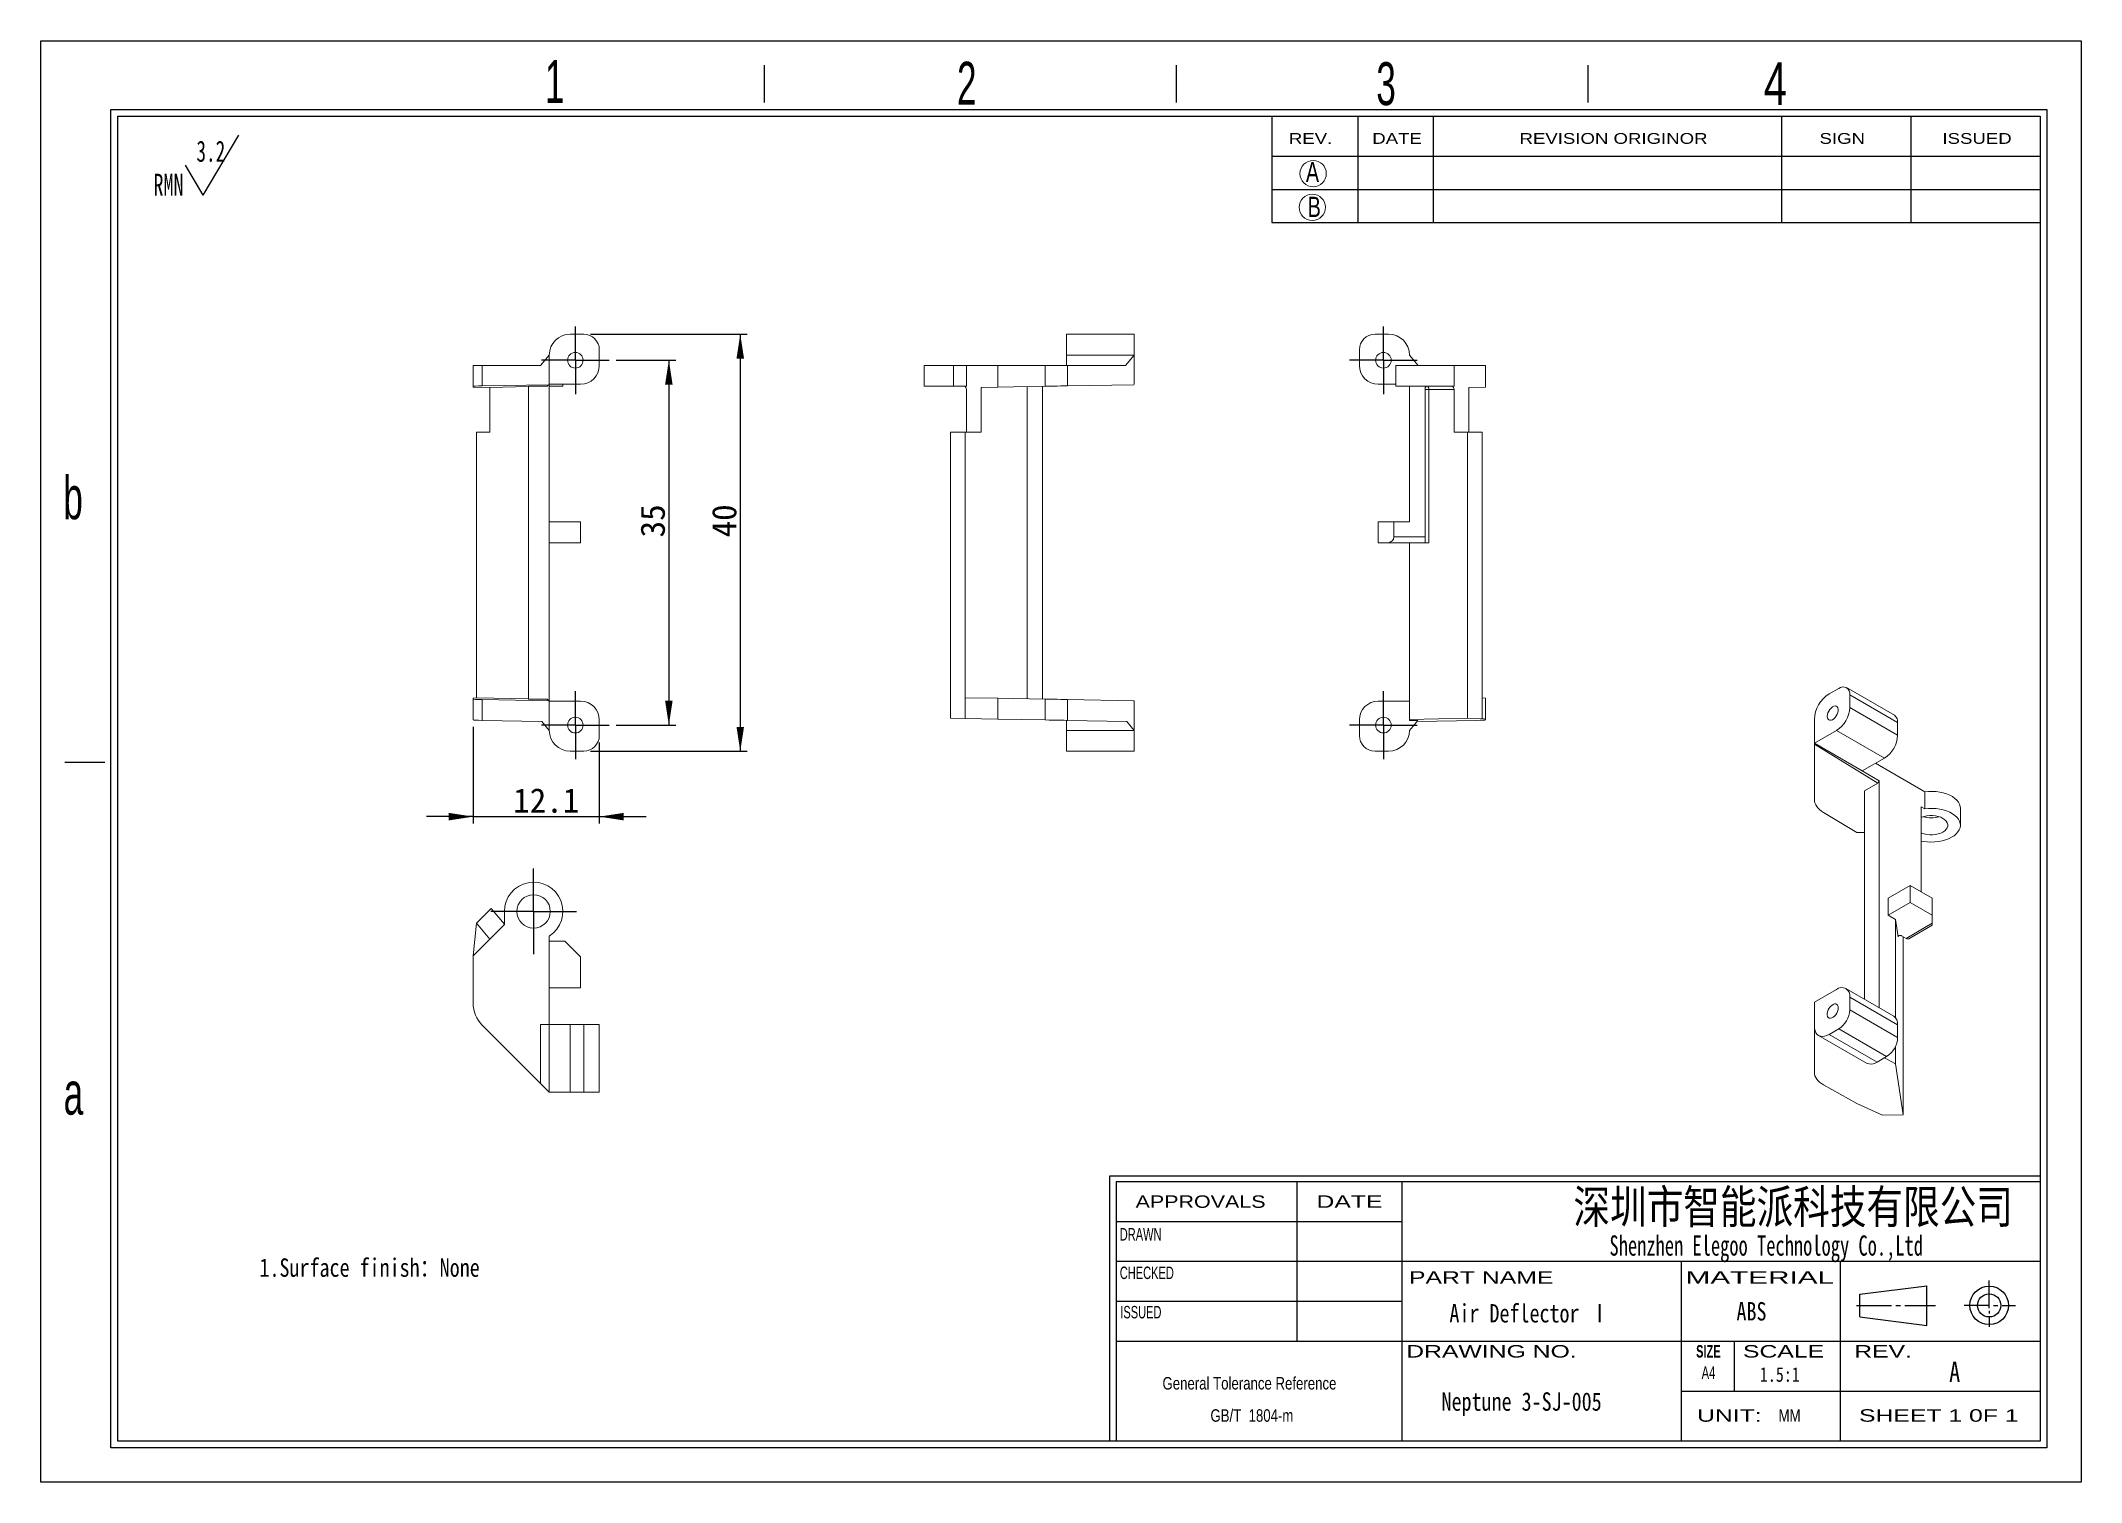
# Model space of a CAD drawing. Header units: millimetres. Extents: x 1 to 197, y 1 to 139.
import ezdxf

# ---------------------------------------------------------------- set-up
doc = ezdxf.new("R2010")
doc.units = ezdxf.units.MM
doc.header["$LTSCALE"] = 0.666667
doc.layers.add('SLD-0', color=179, linetype='Continuous')
doc.styles.add('SLDTEXTSTYLE0', font='SIMSUN.TTC', dxfattribs={"width": 0.67})
doc.styles.add('SLDTEXTSTYLE1', font='SIMSUN.TTC', dxfattribs={"width": 0.8})
doc.styles.add('SLDTEXTSTYLE10', font='ARIAL.TTF', dxfattribs={"width": 1.422})
doc.styles.add('SLDTEXTSTYLE11', font='ARIAL.TTF', dxfattribs={"width": 0.7584})
doc.styles.add('SLDTEXTSTYLE12', font='ARIAL.TTF', dxfattribs={"width": 1.2324})
doc.styles.add('SLDTEXTSTYLE13', font='ARIAL.TTF', dxfattribs={"width": 1.7064})
doc.styles.add('SLDTEXTSTYLE14', font='SIMKAI.TTF', dxfattribs={"width": 0.67})
doc.styles.add('SLDTEXTSTYLE15', font='SIMSUN.TTC')
doc.styles.add('SLDTEXTSTYLE2', font='SIMFANG.TTF', dxfattribs={"width": 0.8})
doc.styles.add('SLDTEXTSTYLE3', font='SIMSUN.TTC', dxfattribs={"width": 0.8})
doc.styles.add('SLDTEXTSTYLE4', font='SIMSUN.TTC', dxfattribs={"width": 0.8, "bigfont": 'bigfont'})
doc.styles.add('SLDTEXTSTYLE5', font='SIMSUN.TTC', dxfattribs={"width": 0.8, "bigfont": 'bigfont'})
doc.styles.add('SLDTEXTSTYLE6', font='ARIAL.TTF', dxfattribs={"width": 0.63516})
doc.styles.add('SLDTEXTSTYLE7', font='GOTHIC.TTF', dxfattribs={"width": 0.7304})
doc.styles.add('SLDTEXTSTYLE8', font='GOTHIC.TTF', dxfattribs={"width": 0.61171})
doc.styles.add('SLDTEXTSTYLE9', font='ARIALBD.TTF', dxfattribs={"width": 0.63516})
doc.dimstyles.new('SLDDIMSTYLE0', dxfattribs={"dimtxt": 2.333333, "dimasz": 2.333333, "dimexe": 0, "dimexo": 0.0625, "dimgap": 0.583333, "dimtad": 2, "dimrnd": 1e-09, "dimzin": 12, "dimdsep": 46, "dimtxsty": 'SLDTEXTSTYLE0', "dimsah": 1, "dimcen": 0.09, "dimadec": 0, "dimazin": 3, "dimtfac": 1, "dimtofl": 0, "dimtmove": 0, "dimatfit": 3, "dimfxl": 0, "dimfrac": 2, "dimtolj": 1, "dimtzin": 12, "dimarcsym": 0})
doc.dimstyles.new('SLDDIMSTYLE1', dxfattribs={"dimtxt": 2.333333, "dimasz": 2.333333, "dimexe": 0, "dimexo": 0.0625, "dimgap": 0.583333, "dimtad": 2, "dimrnd": 1e-09, "dimzin": 12, "dimdsep": 46, "dimtxsty": 'SLDTEXTSTYLE0', "dimsah": 1, "dimcen": 0.09, "dimadec": 0, "dimazin": 3, "dimtfac": 1, "dimtmove": 0, "dimatfit": 0, "dimfxl": 0, "dimfrac": 2, "dimtolj": 1, "dimtzin": 12, "dimarcsym": 0})

# ---------------------------------------------------------------- blocks, each defined once
blk = doc.blocks.new('SW_NOTE_0')
at = {"layer": 'SLD-0', "color": 0}
for q in [(8.18, 6.17), (3.07, 3.28)]:
    blk.add_line((4.77, 0.4), q, dxfattribs=at)
at = {"layer": 'SLD-0', "color": 0, "attachment_point": 1, "style": 'SLDTEXTSTYLE0'}
for s, insert, char_height in [('3.2', (4.12, 5.63), 2.021), ('RMN', (0, 2.46), 2.117)]:
    blk.add_mtext(s, dxfattribs=dict(at, insert=insert, char_height=char_height))
blk = doc.blocks.new('SW_NOTE_1')
at = {"layer": 'SLD-0', "color": 0, "char_height": 1.1951, "attachment_point": 2, "style": 'SLDTEXTSTYLE11'}
for s, insert in [('General Tolerance Reference ', (8.68, 1.54)), (' GB/T  1804-m', (8.74, -1.55))]:
    blk.add_mtext(s, dxfattribs=dict(at, insert=insert))
blk = doc.blocks.new('_D')
at = {"layer": 'SLD-0', "color": 5}
for p, q in [((56.24, 108.48), (61.96, 108.48)), ((61.29, 108.48), (61.29, 73.48)), ((56.24, 73.48), (61.96, 73.48))]:
    blk.add_line(p, q, dxfattribs=at)
for points in [[(61.29, 108.48), (60.93, 106.14), (61.65, 106.14)], [(61.29, 73.48), (61.65, 75.81), (60.93, 75.81)]]:
    blk.add_solid(points, dxfattribs=at)
at = {"layer": 'SLD-0', "color": 5, "insert": (58.57, 91.48), "char_height": 2.333, "attachment_point": 1, "rotation": 90, "style": 'SLDTEXTSTYLE15'}
blk.add_mtext('35', dxfattribs=at)
blk = doc.blocks.new('_D_1')
at = {"layer": 'SLD-0', "color": 5}
for p, q in [((53.79, 110.98), (68.81, 110.98)), ((68.14, 110.98), (68.14, 70.98)), ((53.79, 70.98), (68.81, 70.98))]:
    blk.add_line(p, q, dxfattribs=at)
for points in [[(68.14, 110.98), (67.78, 108.64), (68.5, 108.64)], [(68.14, 70.98), (68.5, 73.31), (67.78, 73.31)]]:
    blk.add_solid(points, dxfattribs=at)
at = {"layer": 'SLD-0', "color": 5, "insert": (65.43, 91.48), "char_height": 2.333, "attachment_point": 1, "rotation": 90, "style": 'SLDTEXTSTYLE15'}
blk.add_mtext('40', dxfattribs=at)
blk = doc.blocks.new('_D_2')
at = {"layer": 'SLD-0', "color": 5}
for p, q in [((42.52, 73.31), (42.52, 64.03)), ((54.62, 71.81), (54.62, 64.03)), ((42.52, 64.7), (38.04, 64.7)), ((42.52, 64.7), (54.62, 64.7)), ((54.62, 64.7), (59.11, 64.7))]:
    blk.add_line(p, q, dxfattribs=at)
for points in [[(42.52, 64.7), (40.19, 65.06), (40.19, 64.34)], [(54.62, 64.7), (56.96, 64.34), (56.96, 65.06)]]:
    blk.add_solid(points, dxfattribs=at)
at = {"layer": 'SLD-0', "color": 5, "insert": (46.36, 67.42), "char_height": 2.333, "attachment_point": 1, "style": 'SLDTEXTSTYLE15'}
blk.add_mtext('12.1', dxfattribs=at)
blk = doc.blocks.new('SW_CENTERMARKSYMBOL_0')
at = {"layer": 'SLD-0', "color": 0}
for p, q in [((0, 2.5), (0, 3.25)), ((0, 0), (0, 2.5)), ((-2.5, 0), (-3.25, 0)), ((0, 0), (-2.5, 0)), ((0, 0), (0, -2.5)), ((0, 0), (2.5, 0)), ((2.5, 0), (3.25, 0)), ((0, -2.5), (0, -3.25))]:
    blk.add_line(p, q, dxfattribs=at)
blk = doc.blocks.new('SW_CENTERMARKSYMBOL_1')
at = {"layer": 'SLD-0', "color": 0}
for p, q in [((0, 2.5), (0, 3.25)), ((0, 0), (0, 2.5)), ((-2.5, 0), (-3.25, 0)), ((0, 0), (-2.5, 0)), ((0, 0), (0, -2.5)), ((0, 0), (2.5, 0)), ((2.5, 0), (3.25, 0)), ((0, -2.5), (0, -3.25))]:
    blk.add_line(p, q, dxfattribs=at)
blk = doc.blocks.new('SW_CENTERMARKSYMBOL_2')
at = {"layer": 'SLD-0', "color": 0}
for p, q in [((0, 2.5), (0, 3.25)), ((0, 0), (0, 2.5)), ((-2.5, 0), (-3.25, 0)), ((0, 0), (-2.5, 0)), ((0, 0), (0, -2.5)), ((0, 0), (2.5, 0)), ((2.5, 0), (3.25, 0)), ((0, -2.5), (0, -3.25))]:
    blk.add_line(p, q, dxfattribs=at)
blk = doc.blocks.new('SW_CENTERMARKSYMBOL_3')
at = {"layer": 'SLD-0', "color": 0}
for p, q in [((0, 2.5), (0, 3.25)), ((0, 0), (0, 2.5)), ((-2.5, 0), (-3.25, 0)), ((0, 0), (-2.5, 0)), ((0, 0), (0, -2.5)), ((0, 0), (2.5, 0)), ((2.5, 0), (3.25, 0)), ((0, -2.5), (0, -3.25))]:
    blk.add_line(p, q, dxfattribs=at)
blk = doc.blocks.new('SW_CENTERMARKSYMBOL_4')
at = {"layer": 'SLD-0', "color": 0}
for p, q in [((0, 2.5), (0, 4.1)), ((0, 0), (0, 2.5)), ((-2.5, 0), (-4.1, 0)), ((0, 0), (-2.5, 0)), ((0, 0), (0, -2.5)), ((0, 0), (2.5, 0)), ((2.5, 0), (4.1, 0)), ((0, -2.5), (0, -4.1))]:
    blk.add_line(p, q, dxfattribs=at)
blk = doc.blocks.new('SW_CENTERMARKSYMBOL_5')
at = {"layer": 'SLD-0', "color": 0}
for p, q in [((0, 2.5), (0, 3.25)), ((0, 0), (0, 2.5)), ((-2.5, 0), (-3.25, 0)), ((0, 0), (-2.5, 0)), ((0, 0), (0, -2.5)), ((0, 0), (2.5, 0)), ((2.5, 0), (3.25, 0)), ((0, -2.5), (0, -3.25))]:
    blk.add_line(p, q, dxfattribs=at)
blk = doc.blocks.new('SW_CENTERMARKSYMBOL_6')
at = {"layer": 'SLD-0', "color": 0}
for p, q in [((0, 2.5), (0, 3.25)), ((0, 0), (0, 2.5)), ((-2.5, 0), (-3.25, 0)), ((0, 0), (-2.5, 0)), ((0, 0), (0, -2.5)), ((0, 0), (2.5, 0)), ((2.5, 0), (3.25, 0)), ((0, -2.5), (0, -3.25))]:
    blk.add_line(p, q, dxfattribs=at)

msp = doc.modelspace()

# ---------------------------------------------------------------- linework, layer by layer
at = {"color": 7, "linetype": 'Continuous', "lineweight": 15}
for p, q in [((51.823, 110.977), (53.123, 110.977)), ((99.429, 110.977), (105.929, 110.977)), ((99.429, 108.977), (99.429, 110.977)), ((105.929, 110.977), (105.929, 108.977)), ((130.318, 110.977), (129.018, 110.977)), ((42.523, 105.981), (42.523, 107.977)), ((42.523, 107.977), (43.402, 107.977)), ((43.402, 107.977), (43.402, 106.018)), ((43.402, 107.977), (48.984, 107.977)), ((49.823, 108.977), (48.984, 107.977)), ((49.823, 108.977), (49.823, 106.177)), ((54.623, 109.477), (54.623, 107.977)), ((85.783, 107.977), (85.783, 105.977)), ((85.783, 107.977), (88.583, 107.977)), ((88.583, 105.977), (88.583, 107.977)), ((88.583, 107.977), (89.85, 107.977)), ((89.85, 105.977), (89.85, 107.977)), ((89.85, 107.977), (92.85, 107.977)), ((92.85, 107.977), (92.85, 105.902)), ((92.85, 107.977), (97.386, 107.977)), ((97.386, 105.981), (97.386, 107.977)), ((97.386, 107.977), (99.507, 107.977)), ((99.429, 108.977), (105.929, 108.977)), ((99.429, 107.977), (99.429, 108.977)), ((99.507, 107.977), (99.507, 106.018)), ((99.507, 107.977), (105.09, 107.977)), ((105.929, 108.977), (105.09, 107.977)), ((105.929, 108.977), (105.929, 106.177)), ((127.518, 107.977), (127.518, 109.477)), ((131.018, 107.977), (131.018, 105.977)), ((131.018, 107.977), (136.618, 107.977)), ((133.157, 107.977), (132.318, 108.977)), ((136.618, 105.977), (136.618, 107.977)), ((136.618, 107.977), (139.618, 107.977)), ((139.618, 107.977), (139.618, 105.902)), ((42.523, 105.902), (42.523, 105.981)), ((44.125, 105.874), (42.523, 105.902)), ((43.402, 106.018), (49.776, 106.129)), ((47.823, 105.951), (44.125, 105.874)), ((44.125, 101.577), (44.125, 105.874)), ((47.823, 105.977), (49.623, 105.977)), ((47.823, 105.977), (47.823, 75.977)), ((49.623, 105.977), (49.776, 106.129)), ((49.776, 106.129), (49.823, 106.177)), ((52.823, 106.177), (49.823, 106.177)), ((49.823, 75.777), (49.823, 106.177)), ((49.823, 105.977), (51.123, 105.977)), ((51.123, 105.977), (51.123, 106.177)), ((85.783, 105.977), (88.583, 105.977)), ((89.85, 105.977), (88.583, 105.977)), ((89.642, 105.974), (89.642, 105.977)), ((89.829, 105.677), (89.829, 101.577)), ((91.249, 105.874), (92.85, 105.902)), ((91.249, 101.577), (91.249, 105.874)), ((92.85, 105.902), (97.386, 105.981)), ((95.657, 76.002), (95.657, 105.951)), ((97.129, 105.977), (97.129, 75.977)), ((99.507, 106.018), (105.881, 106.129)), ((105.881, 106.129), (105.929, 106.177)), ((131.018, 106.177), (129.318, 106.177)), ((131.018, 105.977), (136.618, 105.977)), ((132.318, 92.977), (132.318, 105.977)), ((133.818, 91.537), (133.818, 105.777)), ((133.818, 105.677), (134.172, 105.677)), ((134.172, 105.677), (134.172, 90.977)), ((136.597, 105.677), (134.172, 105.677)), ((136.597, 105.677), (136.597, 101.577)), ((138.017, 105.874), (139.618, 105.902)), ((138.017, 101.577), (138.017, 105.874)), ((44.125, 101.577), (42.839, 101.577)), ((42.839, 101.577), (42.839, 76.106)), ((88.297, 101.577), (88.297, 74.131)), ((89.717, 101.577), (88.297, 101.577)), ((89.717, 101.577), (89.717, 76.106)), ((91.249, 101.577), (89.717, 101.577)), ((137.883, 101.577), (136.597, 101.577)), ((137.883, 101.577), (137.883, 74.131)), ((139.302, 101.577), (137.883, 101.577)), ((139.302, 101.577), (139.302, 76.106)), ((52.823, 92.977), (49.823, 92.977)), ((52.823, 92.977), (52.823, 90.977)), ((129.318, 90.977), (129.318, 92.977)), ((129.318, 92.977), (130.818, 92.977)), ((130.818, 92.977), (130.818, 91.537)), ((130.818, 92.977), (132.318, 92.977)), ((52.823, 90.977), (49.823, 90.977)), ((130.258, 90.977), (129.318, 90.977)), ((133.818, 90.977), (130.258, 90.977)), ((130.818, 91.537), (133.818, 91.537)), ((132.318, 90.977), (132.318, 74.015)), ((133.818, 91.537), (133.818, 90.977)), ((134.172, 90.977), (133.818, 90.977)), ((172.56, 76.469), (173.479, 77)), ((178.825, 74.421), (174.229, 77.074)), ((174.54, 76.387), (174.54, 75.162)), ((179.136, 73.734), (174.54, 76.387)), ((42.523, 76.051), (42.839, 76.106)), ((42.523, 76.051), (42.523, 75.972)), ((42.523, 73.972), (42.523, 75.972)), ((47.823, 76.002), (42.839, 76.106)), ((43.402, 75.935), (43.402, 73.935)), ((49.776, 75.824), (43.402, 75.935)), ((47.823, 75.977), (49.623, 75.977)), ((49.776, 75.824), (49.623, 75.977)), ((49.823, 75.777), (49.776, 75.824)), ((49.823, 75.777), (49.823, 72.977)), ((49.823, 75.777), (52.823, 75.777)), ((89.717, 76.106), (89.717, 74.106)), ((92.85, 76.051), (89.717, 76.106)), ((92.85, 76.051), (92.85, 74.051)), ((92.85, 76.051), (97.386, 75.972)), ((97.386, 73.972), (97.386, 75.972)), ((99.507, 75.935), (99.507, 73.935)), ((105.881, 75.824), (99.507, 75.935)), ((105.929, 75.777), (105.881, 75.824)), ((105.929, 75.777), (105.929, 72.977)), ((129.318, 75.777), (132.318, 75.777)), ((139.302, 76.106), (139.302, 74.106)), ((139.618, 76.051), (139.302, 76.106)), ((139.618, 76.051), (139.618, 74.051)), ((179.136, 72.509), (174.54, 75.162)), ((49.103, 73.836), (43.402, 73.935)), ((49.103, 73.836), (49.823, 72.977)), ((54.623, 73.977), (54.623, 72.477)), ((89.717, 74.106), (88.297, 74.131)), ((92.85, 74.051), (89.717, 74.106)), ((97.386, 73.972), (92.85, 74.051)), ((99.429, 72.977), (99.429, 73.936)), ((105.929, 72.977), (99.429, 72.977)), ((99.429, 70.977), (99.429, 72.977)), ((105.208, 73.836), (99.507, 73.935)), ((105.208, 73.836), (105.929, 72.977)), ((105.929, 72.977), (105.929, 70.977)), ((127.518, 72.477), (127.518, 73.977)), ((137.883, 74.131), (132.318, 74.015)), ((132.318, 74.015), (132.318, 73.936)), ((133.124, 73.936), (132.318, 73.936)), ((132.318, 72.977), (133.124, 73.936)), ((133.039, 73.836), (138.74, 73.935)), ((139.302, 74.106), (137.883, 74.131)), ((139.618, 74.051), (139.302, 74.106)), ((139.618, 73.972), (139.618, 74.051)), ((171.146, 74.02), (171.146, 71.733)), ((173.267, 72.958), (171.146, 71.733)), ((177.863, 70.305), (173.267, 72.958)), ((179.136, 72.509), (179.136, 73.734)), ((51.823, 70.977), (53.123, 70.977)), ((105.929, 70.977), (99.429, 70.977)), ((129.018, 70.977), (130.318, 70.977)), ((175.742, 69.08), (171.146, 71.733)), ((171.146, 71.656), (171.146, 71.733)), ((171.146, 66.361), (171.146, 71.656)), ((177.227, 67.896), (171.146, 71.656)), ((175.742, 69.08), (177.863, 70.305)), ((175.742, 69.08), (177.368, 68.141)), ((177.015, 69.815), (181.739, 67.088)), ((175.954, 67.161), (177.227, 67.896)), ((175.954, 67.161), (175.954, 47.192)), ((177.368, 68.141), (177.227, 67.896)), ((177.368, 46.376), (177.368, 68.141)), ((181.739, 65.454), (181.739, 67.088)), ((175.231, 63.19), (172.024, 65.107)), ((181.399, 65.651), (181.739, 65.454)), ((181.399, 57.485), (181.399, 65.651)), ((185.15, 63.877), (185.15, 65.51)), ((175.954, 63.183), (175.231, 63.19)), ((180.338, 58.097), (178.217, 56.873)), ((178.217, 56.873), (178.217, 55.24)), ((180.338, 58.097), (180.338, 56.464)), ((182.459, 56.873), (180.338, 58.097)), ((182.459, 55.24), (182.459, 56.873)), ((42.839, 54.478), (44.259, 55.898)), ((44.259, 55.898), (45.523, 54.391)), ((45.523, 55.612), (45.523, 54.345)), ((180.338, 56.464), (178.217, 55.24)), ((178.217, 55.24), (178.924, 54.832)), ((178.924, 54.832), (178.924, 45.437)), ((178.924, 54.832), (179.175, 53.174)), ((180.338, 56.464), (182.459, 55.24)), ((182.459, 54.472), (182.459, 55.24)), ((42.523, 51.345), (42.839, 54.478)), ((45.523, 54.345), (42.523, 51.345)), ((44.125, 52.946), (42.839, 54.478)), ((49.823, 44.766), (49.823, 53.248)), ((179.516, 53.265), (179.942, 53.019)), ((179.678, 53.171), (179.678, 36.098)), ((179.942, 53.019), (182.459, 54.472)), ((180.222, 52.991), (182.459, 54.283)), ((182.459, 54.472), (182.459, 54.283)), ((42.523, 51.345), (42.523, 46.809)), ((51.323, 52.766), (49.823, 52.766)), ((52.823, 51.266), (51.323, 52.766)), ((52.823, 51.266), (52.823, 48.266)), ((52.823, 48.266), (49.823, 48.266)), ((171.146, 46.91), (173.267, 48.135)), ((178.763, 45.571), (174.167, 48.224)), ((174.54, 47.4), (174.54, 46.175)), ((179.136, 44.747), (174.54, 47.4)), ((171.146, 46.91), (171.146, 44.624)), ((174.54, 46.175), (179.136, 43.522)), ((43.402, 44.688), (48.984, 39.106)), ((48.984, 39.106), (48.984, 44.766)), ((48.984, 44.766), (49.823, 44.766)), ((49.823, 44.766), (49.823, 38.266)), ((49.823, 44.766), (51.823, 44.766)), ((51.823, 44.766), (51.823, 38.266)), ((51.823, 44.766), (53.123, 44.766)), ((53.123, 38.266), (53.123, 44.766)), ((53.123, 44.766), (54.623, 44.766)), ((54.623, 44.766), (54.623, 38.266)), ((171.146, 44.624), (171.146, 40.164)), ((171.56, 43.708), (176.156, 41.055)), ((172.56, 43.807), (173.479, 44.338)), ((172.56, 43.807), (177.156, 41.154)), ((178.075, 41.685), (173.479, 44.338)), ((179.136, 43.522), (179.136, 44.747)), ((178.075, 41.685), (177.156, 41.154)), ((178.924, 40.982), (177.872, 41.568)), ((178.924, 42.665), (178.924, 40.982)), ((179.678, 36.098), (178.924, 40.982)), ((49.823, 38.266), (48.984, 39.106)), ((51.823, 38.266), (49.823, 38.266)), ((51.823, 38.266), (53.123, 38.266)), ((54.623, 38.266), (53.123, 38.266)), ((172.024, 38.97), (175.231, 37.183)), ((175.231, 37.183), (177.671, 36.078)), ((177.671, 36.078), (179.678, 36.098))]:
    msp.add_line(p, q, dxfattribs=at)
at = {"color": 8, "linetype": 'Continuous', "lineweight": 15}
msp.add_line((179.175, 53.194), (179.175, 53.174), dxfattribs=at)
at = {"color": 7, "linetype": 'Continuous', "lineweight": 15, "flags": 128}
for points in [[(99.507, 106.018), (99.212, 106.013), (98.886, 106.007), (98.534, 106.001), (98.162, 105.995), (97.778, 105.988), (97.386, 105.981)], [(97.386, 75.972), (97.778, 75.965), (98.162, 75.958), (98.534, 75.952), (98.886, 75.946), (99.212, 75.94), (99.507, 75.935)], [(172.383, 74.326), (172.4, 74.488), (172.449, 74.659), (172.527, 74.828), (172.629, 74.985), (172.749, 75.12), (172.88, 75.224), (173.013, 75.291), (173.139, 75.316), (173.251, 75.299), (173.342, 75.239), (173.406, 75.142), (173.439, 75.012), (173.439, 74.859), (173.406, 74.691), (173.342, 74.52), (173.251, 74.355), (173.139, 74.208), (173.013, 74.088), (172.88, 74.001), (172.749, 73.955), (172.629, 73.951), (172.527, 73.989), (172.449, 74.069), (172.4, 74.183), (172.383, 74.326)], [(99.507, 73.935), (99.212, 73.94), (98.886, 73.946), (98.534, 73.952), (98.162, 73.958), (97.778, 73.965), (97.386, 73.972)], [(181.739, 67.088), (182.097, 67.12), (182.46, 67.125), (182.821, 67.104), (183.173, 67.055), (183.512, 66.981), (183.832, 66.882), (184.126, 66.76), (184.391, 66.617), (184.622, 66.455), (184.814, 66.278), (184.966, 66.087), (185.073, 65.888), (185.135, 65.681), (185.15, 65.51)], [(181.739, 65.454), (182.097, 65.487), (182.46, 65.492), (182.821, 65.47), (183.173, 65.422), (183.512, 65.348), (183.832, 65.249), (184.126, 65.127), (184.391, 64.984), (184.622, 64.822), (184.814, 64.645), (184.966, 64.454), (185.073, 64.254), (185.135, 64.048), (185.15, 63.839), (185.118, 63.631), (185.039, 63.426), (184.916, 63.229), (184.749, 63.043), (184.542, 62.871), (184.299, 62.716), (184.023, 62.581), (183.719, 62.467), (183.391, 62.376), (183.047, 62.311), (182.69, 62.273), (182.328, 62.261), (181.967, 62.276), (181.611, 62.318), (181.399, 62.357)], [(181.399, 64.619), (181.433, 64.634), (181.674, 64.714), (181.936, 64.769), (182.211, 64.797), (182.49, 64.797), (182.764, 64.769), (183.026, 64.714), (183.268, 64.634), (183.482, 64.53), (183.661, 64.407), (183.8, 64.267), (183.896, 64.116), (183.944, 63.957), (183.944, 63.796), (183.896, 63.638), (183.8, 63.487), (183.661, 63.347), (183.482, 63.224), (183.268, 63.12), (183.026, 63.04), (182.764, 62.985), (182.49, 62.957), (182.211, 62.957), (181.936, 62.985), (181.674, 63.04), (181.433, 63.12), (181.399, 63.134)], [(179.175, 53.174), (179.179, 53.209), (179.201, 53.241), (179.239, 53.269), (179.29, 53.288), (179.348, 53.298), (179.409, 53.297), (179.467, 53.286), (179.516, 53.265)], [(173.444, 46.359), (173.427, 46.502), (173.378, 46.616), (173.3, 46.695), (173.197, 46.734), (173.077, 46.73), (172.947, 46.683), (172.814, 46.597), (172.688, 46.477), (172.575, 46.33), (172.484, 46.165), (172.42, 45.994), (172.387, 45.826), (172.387, 45.672), (172.42, 45.543), (172.484, 45.445), (172.575, 45.386), (172.688, 45.368), (172.814, 45.394), (172.947, 45.461), (173.077, 45.565), (173.197, 45.7), (173.3, 45.857), (173.378, 46.026), (173.427, 46.197), (173.444, 46.359)], [(171.146, 44.624), (171.163, 44.379), (171.215, 44.159), (171.3, 43.972), (171.416, 43.82), (171.56, 43.708), (171.729, 43.639), (171.918, 43.615), (172.123, 43.635), (172.339, 43.7), (172.56, 43.807)]]:
    msp.add_lwpolyline(points, dxfattribs=at)
at = {"color": 7, "linetype": 'Continuous', "lineweight": 15}
for centre, radius in [((52.323, 108.477), 0.75), ((129.818, 108.477), 0.75), ((52.323, 73.477), 0.75), ((129.818, 73.477), 0.75), ((48.323, 55.612), 1.6)]:
    msp.add_circle(centre, radius, dxfattribs=at)
for centre, radius, start, end in [((51.823, 108.977), 2, 90, 180), ((53.123, 109.477), 1.5, 0, 90), ((129.018, 109.477), 1.5, 90, 180), ((130.318, 108.977), 2, 0, 90), ((52.823, 107.977), 1.8, 270, 0), ((129.318, 107.977), 1.8, 180, 270), ((134.018, 105.777), 0.2, 90, 180), ((130.258, 91.537), 0.56, 270, 0), ((174.194, 73.893), 3.051, 122.38686, 177.61314), ((173.893, 76.492), 0.655, 350.78596, 129.20329), ((52.823, 73.977), 1.8, 0, 90), ((129.318, 73.977), 1.8, 90, 180), ((171.788, 75.281), 2.754, 302.4763, 357.5237), ((178.401, 73.815), 0.739, 353.70115, 54.98667), ((51.823, 72.977), 2, 180, 270), ((53.123, 72.477), 1.5, 270, 0), ((129.018, 72.477), 1.5, 180, 270), ((130.318, 72.977), 2, 270, 0), ((176.384, 72.628), 2.754, 302.4764, 357.5236), ((182.35, 67.21), 2.626, 253.44997, 286.55003), ((48.323, 55.612), 2.8, 302.39237, 180), ((180.106, 53.248), 0.282, 234.38242, 294.30712), ((173.76, 47.519), 0.789, 351.31506, 128.67419), ((45.523, 46.809), 3, 180, 225), ((172.237, 46.28), 2.305, 302.60548, 357.39452), ((178.26, 44.847), 0.881, 353.46674, 55.22108), ((176.833, 43.627), 2.305, 302.60548, 357.39452), ((176.571, 41.961), 0.997, 245.39271, 305.91774)]:
    msp.add_arc(centre, radius, start, end, dxfattribs=at)
for centre, major_axis, ratio, start_param, end_param in [((45.523, 105.981), (3, 0), 0.0174551, 2.3561945, 3.1415927), ((89.616, 105.677), (0, 0.3), 0.7098078, 4.712389, 6.1613414), ((134.018, 105.677), (0, 0.3), 0.5106963, 4.712389, 6.2831853), ((136.384, 105.677), (0, 0.3), 0.7098078, 4.712389, 6.1613414), ((45.523, 75.972), (3, 0), 0.0174551, 3.1415927, 3.9269908), ((45.523, 73.972), (3, 0), 0.0174551, 3.1415927, 3.9269908), ((136.618, 73.972), (3, 0), 0.0174551, 5.4977871, 6.2831853), ((174.146, 66.331), (3, -0.046), 0.5872749, 3.1506278, 3.936026), ((174.146, 40.195), (3, 0.045), 0.5671246, 3.1331667, 3.9185649)]:
    msp.add_ellipse(centre, major_axis=major_axis, ratio=ratio, start_param=start_param, end_param=end_param, dxfattribs=at)
at = {"layer": 'SLD-0'}
for p, q in [((1.06, 139.116), (196.738, 139.116)), ((1.06, 0.863), (1.06, 139.116)), ((196.738, 139.116), (196.738, 0.863)), ((8.45, 4.813), (8.45, 131.874)), ((8.45, 131.874), (192.788, 131.874)), ((168.012, 131.874), (168.012, 121.676)), ((180.4, 131.874), (180.4, 121.676)), ((192.788, 131.874), (192.788, 4.813)), ((192.788, 4.813), (8.45, 4.813)), ((196.738, 0.863), (1.06, 0.863))]:
    msp.add_line(p, q, dxfattribs=at)
at = {"layer": 'SLD-0', "color": 6, "linetype": 'Continuous'}
for p, q in [((70.467, 133.191), (70.467, 136.78)), ((109.968, 133.191), (109.968, 136.78)), ((149.469, 133.191), (149.469, 136.78)), ((7.792, 4.154), (7.792, 132.532)), ((7.792, 132.532), (193.446, 132.532)), ((193.446, 132.532), (193.446, 4.154)), ((7.203, 69.902), (3.379, 69.902)), ((193.446, 4.154), (7.792, 4.154))]:
    msp.add_line(p, q, dxfattribs=at)
at = {"layer": 'SLD-0', "color": 179, "linetype": 'Continuous'}
for p, q in [((119.106, 131.874), (119.106, 121.676)), ((127.367, 131.874), (127.367, 121.676)), ((134.591, 131.874), (134.591, 121.676)), ((119.106, 128.05), (192.788, 128.05)), ((119.106, 124.863), (192.788, 124.863)), ((119.106, 121.676), (192.788, 121.676)), ((192.788, 30.22), (103.553, 30.22)), ((103.553, 30.22), (103.553, 4.813)), ((192.788, 29.671), (104.191, 29.671)), ((104.191, 29.671), (104.191, 4.813)), ((121.521, 29.671), (121.521, 14.373)), ((131.598, 29.671), (131.598, 4.813)), ((131.598, 25.846), (104.191, 25.846)), ((192.788, 22.022), (104.191, 22.022)), ((158.369, 22.022), (158.369, 4.813)), ((173.666, 4.813), (173.666, 22.022)), ((175.503, 18.903), (181.925, 19.692)), ((181.925, 15.897), (181.925, 19.692)), ((187.913, 17.566), (187.913, 20.211)), ((131.598, 18.198), (104.191, 18.198)), ((175.19, 17.822), (178.553, 17.822)), ((175.503, 16.738), (175.503, 18.903)), ((178.974, 17.822), (179.394, 17.822)), ((179.815, 17.822), (182.757, 17.822)), ((187.913, 17.822), (185.512, 17.822)), ((188.333, 17.822), (188.754, 17.822)), ((189.174, 17.822), (190.435, 17.822)), ((175.503, 16.738), (181.925, 15.897)), ((187.913, 17.311), (187.913, 17.055)), ((187.913, 16.8), (187.913, 15.778)), ((192.788, 14.373), (104.191, 14.373)), ((163.468, 14.373), (163.468, 9.593)), ((158.369, 9.593), (192.788, 9.593))]:
    msp.add_line(p, q, dxfattribs=at)
at = {"layer": 'SLD-0', "lineweight": 0}
for centre in [(123.081, 126.376), (123, 123.143)]:
    msp.add_circle(centre, 1.263, dxfattribs=at)
at = {"layer": 'SLD-0', "color": 179, "linetype": 'Continuous'}
for radius in [1.848, 1.113]:
    msp.add_circle((187.913, 17.822), radius, dxfattribs=at)

# ---------------------------------------------------------------- block references
at = {"layer": 'SLD-0'}
msp.add_blockref('SW_NOTE_0', (11.863, 123.905), dxfattribs=at)
at = {"layer": 'SLD-0', "color": 1}
for name, p in [('SW_CENTERMARKSYMBOL_0', (52.323, 108.477)), ('SW_CENTERMARKSYMBOL_5', (129.818, 108.477)), ('SW_CENTERMARKSYMBOL_1', (52.323, 73.477)), ('SW_CENTERMARKSYMBOL_6', (129.818, 73.477)), ('SW_CENTERMARKSYMBOL_4', (48.323, 55.612))]:
    msp.add_blockref(name, p, dxfattribs=at)
at = {"layer": 'SLD-0', "color": 6}
for name, p in [('SW_CENTERMARKSYMBOL_2', (52.323, 108.477)), ('SW_CENTERMARKSYMBOL_3', (52.323, 73.477))]:
    msp.add_blockref(name, p, dxfattribs=at)
at = {"layer": 'SLD-0', "color": 179}
msp.add_blockref('SW_NOTE_1', (108.292, 9.407), dxfattribs=at)

# ---------------------------------------------------------------- texts
at = {"layer": 'SLD-0'}
for s, insert, char_height, attachment_point, style in [('1', (49.407, 137.266), 4.115, 1, 'SLDTEXTSTYLE8'), ('2', (88.925, 137.103), 4.115, 1, 'SLDTEXTSTYLE8'), ('3', (129.138, 137.062), 4.115, 1, 'SLDTEXTSTYLE8'), ('4', (166.294, 137.058), 4.115, 1, 'SLDTEXTSTYLE7'), ('A', (122.385, 127.501), 1.936, 1, 'SLDTEXTSTYLE7'), ('B', (122.555, 124.158), 1.936, 1, 'SLDTEXTSTYLE7'), ('b', (3.223, 97.346), 4.115, 1, 'SLDTEXTSTYLE8'), ('a', (3.253, 40.234), 4.115, 1, 'SLDTEXTSTYLE8'), ('\\M+1905B圳\\M+18E73\\M+19271\\M+1945C\\M+19468\\M+189C8\\M+18B5A\\M+1974C\\M+18CC0\\M+18CF6\\M+18E69', (169.117, 28.892), 3.21872, 2, 'SLDTEXTSTYLE4'), ('Air Deflector \\M+18754', (143.831, 17.948), 1.76389, 2, 'SLDTEXTSTYLE4'), ('ABS', (165.118, 18.137), 1.7639, 2, 'SLDTEXTSTYLE3'), ('A', (184.076, 12.42), 1.94, 1, 'SLDTEXTSTYLE1'), ('Neptune 3-SJ-005', (143.072, 9.481), 1.76389, 2, 'SLDTEXTSTYLE3')]:
    msp.add_mtext(s, dxfattribs=dict(at, insert=insert, char_height=char_height, attachment_point=attachment_point, style=style))
at = {"layer": 'SLD-0', "color": 179}
for s, insert, char_height, attachment_point, style in [('REV.', (120.753, 130.267), 1.0358, 1, 'SLDTEXTSTYLE12'), ('DATE', (128.751, 130.267), 1.0358, 1, 'SLDTEXTSTYLE12'), ('REVISION ORIGINOR', (142.872, 130.267), 1.03576, 1, 'SLDTEXTSTYLE12'), ('SIGN', (171.644, 130.267), 1.0358, 1, 'SLDTEXTSTYLE12'), ('ISSUED', (183.432, 130.267), 1.0358, 1, 'SLDTEXTSTYLE12'), ('APPROVALS', (112.284, 28.375), 1.1951, 2, 'SLDTEXTSTYLE12'), ('DATE', (126.566, 28.375), 1.1951, 2, 'SLDTEXTSTYLE10'), ('DRAWN', (106.536, 25.235), 1.1951, 2, 'SLDTEXTSTYLE6'), ('Shenzhen Elegoo Technology Co.,Ltd', (166.532, 24.533), 1.94028, 2, 'SLDTEXTSTYLE14'), ('CHECKED', (107.13, 21.543), 1.1951, 2, 'SLDTEXTSTYLE6'), ('PART NAME', (139.196, 21.097), 1.1951, 2, 'SLDTEXTSTYLE10'), ('MATERIAL', (165.92, 21.097), 1.1951, 2, 'SLDTEXTSTYLE13'), ('ISSUED', (106.558, 17.77), 1.1951, 2, 'SLDTEXTSTYLE6'), ('DRAWING NO.', (140.179, 14.014), 1.1951, 2, 'SLDTEXTSTYLE10'), ('SIZE', (160.986, 14.014), 1.1951, 2, 'SLDTEXTSTYLE9'), ('SCALE', (168.193, 14.014), 1.1951, 2, 'SLDTEXTSTYLE10'), ('REV.', (177.74, 14.014), 1.1951, 2, 'SLDTEXTSTYLE10'), ('A4', (160.993, 11.969), 1.1951, 2, 'SLDTEXTSTYLE6'), ('1.5:1', (167.836, 11.903), 1.4111, 2, 'SLDTEXTSTYLE2'), ('UNIT:', (162.999, 7.86), 1.1951, 2, 'SLDTEXTSTYLE10'), ('MM', (168.774, 7.86), 1.1951, 2, 'SLDTEXTSTYLE11'), ('SHEET 1 0F 1', (183.08, 7.86), 1.1951, 2, 'SLDTEXTSTYLE10')]:
    msp.add_mtext(s, dxfattribs=dict(at, insert=insert, char_height=char_height, attachment_point=attachment_point, style=style))
at = {"layer": 'SLD-0', "color": 5, "insert": (22.03, 22.329), "char_height": 1.76389, "attachment_point": 1, "style": 'SLDTEXTSTYLE5'}
msp.add_mtext('1.Surface finish\\M+18146None', dxfattribs=at)

# ---------------------------------------------------------------- dimensions: what is measured, and where the dimension line sits
at = {"layer": 'SLD-0', "color": 5}
for base, p1, p2, picture, middle in [((68.143, 70.977), (53.123, 110.977), (53.123, 70.977), '_D_1', (68.143, 92.387)), ((61.29, 73.477), (55.573, 108.477), (55.573, 73.477), '_D', (61.29, 92.387))]:
    dim = msp.add_linear_dim(base=base, p1=p1, p2=p2, angle=90, dimstyle='SLDDIMSTYLE0', dxfattribs=at)
    dim.commit()
    dim.dimension.update_dxf_attribs({"geometry": picture, "text_midpoint": middle, "dimtype": 160})
dim = msp.add_linear_dim(base=(54.623, 64.701), p1=(42.523, 73.972), p2=(54.623, 72.477), dimstyle='SLDDIMSTYLE1', dxfattribs=at)
dim.commit()
dim.dimension.update_dxf_attribs({"geometry": '_D_2', "text_midpoint": (48.173, 64.701), "dimtype": 160})

doc.saveas('drawing.dxf')
